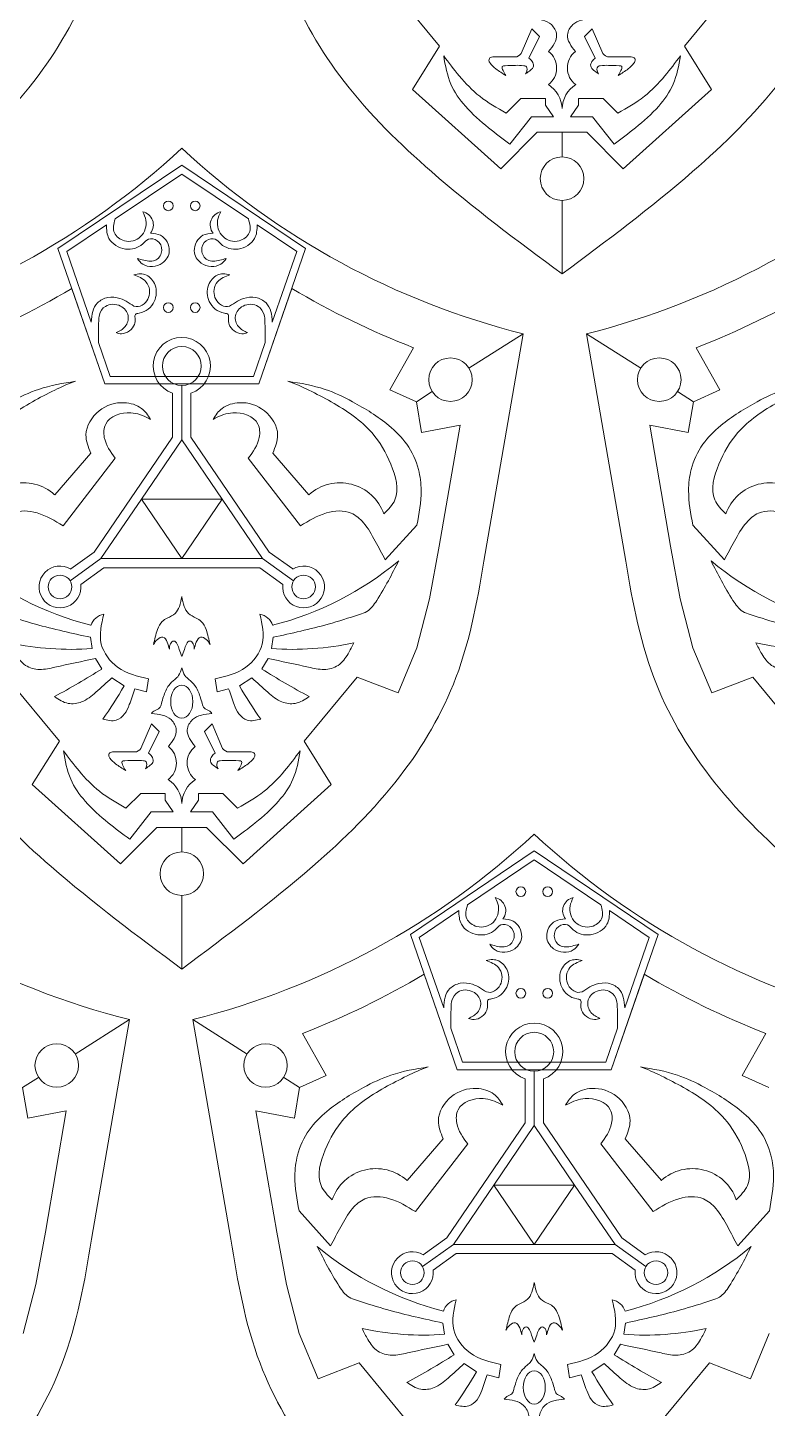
# Model space of a CAD drawing. Header units: inches. Extents: x 0 to 12, y 0 to 12.
# Drawn here: x 4.274 to 6.076, y 5.866 to 9.231 of the extents above; entities that cross this region are included whole.
import ezdxf

# ---------------------------------------------------------------- set-up
doc = ezdxf.new("R2010")
doc.units = ezdxf.units.IN
doc.header["$MEASUREMENT"] = 0
doc.layers.get('0').update_dxf_attribs({"color": 5})

msp = doc.modelspace()

# ---------------------------------------------------------------- linework, layer by layer
at = {"lineweight": 0}
for p, q in [((5.1486, 9.3424), (5.2772, 9.1863)), ((5.8737, 9.1863), (6.0023, 9.3424)), ((5.476, 9.1684), (5.5017, 9.2283)), ((5.5017, 9.2283), (5.5204, 9.2097)), ((5.6492, 9.2283), (5.6305, 9.2097)), ((5.6749, 9.1684), (5.6492, 9.2283)), ((5.2772, 9.1863), (5.2112, 9.0807)), ((5.5204, 9.2097), (5.4945, 9.157)), ((5.6305, 9.2097), (5.6564, 9.157)), ((5.9397, 9.0807), (5.8737, 9.1863)), ((5.4066, 9.1598), (5.4605, 9.1598)), ((5.7443, 9.1598), (5.6904, 9.1598)), ((5.2112, 9.0807), (5.4261, 8.8872)), ((5.4395, 9.0227), (5.4754, 9.0586)), ((5.4754, 9.0586), (5.535, 9.0586)), ((5.535, 9.0586), (5.535, 9.0424)), ((5.6755, 9.0586), (5.6159, 9.0586)), ((5.6159, 9.0586), (5.6159, 9.0424)), ((5.7114, 9.0227), (5.6755, 9.0586)), ((5.7248, 8.8872), (5.9397, 9.0807)), ((5.535, 9.0424), (5.5544, 9.0138)), ((5.6159, 9.0424), (5.5965, 9.0138)), ((5.501, 9.0138), (5.4486, 8.947)), ((5.5544, 9.0138), (5.501, 9.0138)), ((5.5965, 9.0138), (5.65, 9.0138)), ((5.65, 9.0138), (5.7023, 8.947)), ((5.4261, 8.8872), (5.515, 8.9761)), ((5.515, 8.9761), (5.5755, 8.9761)), ((5.5755, 8.9761), (5.6359, 8.9761)), ((5.5755, 8.9162), (5.5755, 8.9761)), ((5.6359, 8.9761), (5.7248, 8.8872)), ((4.6492, 8.8964), (4.3475, 8.6927)), ((4.9509, 8.6927), (4.6492, 8.8964)), ((4.487, 8.765), (4.6492, 8.8745)), ((4.6492, 8.8745), (4.8113, 8.765)), ((5.5755, 8.6309), (5.5755, 8.8102)), ((4.3692, 8.6854), (4.4657, 8.7506)), ((4.8326, 8.7506), (4.9292, 8.6854)), ((4.3475, 8.6927), (4.4618, 8.3629)), ((4.4288, 8.5135), (4.3692, 8.6854)), ((4.8365, 8.3629), (4.9509, 8.6927)), ((4.9292, 8.6854), (4.8696, 8.5135)), ((4.4618, 8.3629), (4.3811, 8.5956)), ((4.9172, 8.5956), (4.8365, 8.3629)), ((5.4808, 8.4851), (5.3487, 8.4011)), ((5.7672, 8.4011), (5.6352, 8.4851)), ((4.4747, 8.381), (4.4459, 8.4642)), ((4.8525, 8.4642), (4.8236, 8.381)), ((5.156, 8.3487), (5.2138, 8.4512)), ((5.9022, 8.4512), (5.96, 8.3487)), ((4.6492, 8.381), (4.4747, 8.381)), ((4.8236, 8.381), (4.6492, 8.381)), ((4.6492, 8.3629), (4.4618, 8.3629)), ((4.4618, 8.3629), (4.6492, 8.3629)), ((4.8365, 8.3629), (4.6492, 8.3629)), ((4.6492, 8.3629), (4.8365, 8.3629)), ((4.6492, 8.2267), (4.6492, 8.3593)), ((5.2206, 8.3195), (5.156, 8.3487)), ((5.96, 8.3487), (5.8954, 8.3195)), ((4.6269, 8.3406), (4.6269, 8.2335)), ((4.6715, 8.2335), (4.6715, 8.3406)), ((5.2593, 8.3442), (5.2206, 8.3195)), ((5.2331, 8.2446), (5.2206, 8.3195)), ((5.8954, 8.3195), (5.8567, 8.3442)), ((5.8954, 8.3195), (5.8829, 8.2446)), ((5.327, 8.2625), (5.2331, 8.2446)), ((5.276, 7.9674), (5.327, 8.2625)), ((5.8829, 8.2446), (5.789, 8.2625)), ((5.789, 8.2625), (5.84, 7.9674)), ((4.6269, 8.2335), (4.4361, 7.953)), ((4.6492, 8.2267), (4.5507, 8.0819)), ((4.7476, 8.0819), (4.6492, 8.2267)), ((4.8623, 7.953), (4.6715, 8.2335)), ((4.3395, 8.0929), (4.4275, 8.1945)), ((4.4872, 8.182), (4.3598, 8.0171)), ((4.8111, 8.182), (4.9385, 8.0171)), ((4.9589, 8.0929), (4.8709, 8.1945)), ((4.5507, 8.0819), (4.4523, 7.9372)), ((4.6492, 7.9372), (4.5507, 8.0819)), ((4.5507, 8.0819), (4.7476, 8.0819)), ((4.7476, 8.0819), (4.6492, 7.9372)), ((4.8461, 7.9372), (4.7476, 8.0819)), ((5.145, 7.934), (5.2219, 8.019)), ((5.9709, 7.934), (5.8941, 8.019)), ((4.4361, 7.953), (4.3789, 7.912)), ((4.9195, 7.912), (4.8623, 7.953)), ((5.2527, 7.8391), (5.276, 7.9674)), ((5.84, 7.9674), (5.8633, 7.8391)), ((4.4523, 7.9372), (4.377, 7.8832)), ((4.4031, 7.8745), (4.4594, 7.9149)), ((4.4523, 7.9372), (4.6492, 7.9372)), ((4.4594, 7.9149), (4.6492, 7.9149)), ((4.6492, 7.9372), (4.8461, 7.9372)), ((4.6492, 7.9149), (4.8389, 7.9149)), ((4.8389, 7.9149), (4.8952, 7.8745)), ((4.8461, 7.9372), (4.9213, 7.8832)), ((5.2215, 7.7201), (5.2527, 7.8391)), ((5.8633, 7.8391), (5.8945, 7.7201)), ((4.4308, 7.7182), (4.4267, 7.7456)), ((4.8675, 7.7182), (4.8716, 7.7456)), ((5.1759, 7.6098), (5.2215, 7.7201)), ((5.8945, 7.7201), (5.9401, 7.6098)), ((4.4543, 7.6683), (4.4391, 7.6938)), ((4.8441, 7.6683), (4.8592, 7.6938)), ((4.2223, 7.6487), (4.3509, 7.4926)), ((4.5087, 7.6269), (4.4787, 7.6467)), ((4.568, 7.6443), (4.5631, 7.6123)), ((4.7304, 7.6443), (4.7353, 7.6123)), ((4.7897, 7.6269), (4.8197, 7.6467)), ((4.9474, 7.4926), (5.076, 7.6487)), ((5.076, 7.6487), (5.1759, 7.6098)), ((5.9401, 7.6098), (6.04, 7.6487)), ((6.04, 7.6487), (6.1686, 7.4926)), ((4.5631, 7.6123), (4.535, 7.6197)), ((4.7353, 7.6123), (4.7633, 7.6197)), ((4.5497, 7.4747), (4.5754, 7.5346)), ((4.5941, 7.516), (4.5682, 7.4633)), ((4.5754, 7.5346), (4.5941, 7.516)), ((4.7229, 7.5346), (4.7043, 7.516)), ((4.7043, 7.516), (4.7302, 7.4633)), ((4.7486, 7.4747), (4.7229, 7.5346)), ((4.3509, 7.4926), (4.2849, 7.387)), ((5.0134, 7.387), (4.9474, 7.4926)), ((4.4803, 7.4661), (4.5342, 7.4661)), ((4.818, 7.4661), (4.7642, 7.4661)), ((4.2849, 7.387), (4.4998, 7.1935)), ((4.7985, 7.1935), (5.0134, 7.387)), ((4.5132, 7.329), (4.5491, 7.3649)), ((4.5491, 7.3649), (4.6087, 7.3649)), ((4.6087, 7.3649), (4.6087, 7.3487)), ((4.6087, 7.3487), (4.6281, 7.3201)), ((4.6896, 7.3487), (4.6702, 7.3201)), ((4.7492, 7.3649), (4.6896, 7.3649)), ((4.6896, 7.3649), (4.6896, 7.3487)), ((4.7851, 7.329), (4.7492, 7.3649)), ((4.5747, 7.3201), (4.5223, 7.2533)), ((4.6281, 7.3201), (4.5747, 7.3201)), ((4.6702, 7.3201), (4.7237, 7.3201)), ((4.7237, 7.3201), (4.776, 7.2533)), ((4.4998, 7.1935), (4.5887, 7.2824)), ((4.5887, 7.2824), (4.6492, 7.2824)), ((4.6492, 7.2824), (4.7096, 7.2824)), ((4.6492, 7.2225), (4.6492, 7.2824)), ((4.7096, 7.2824), (4.7985, 7.1935)), ((5.5077, 7.2253), (5.206, 7.0215)), ((5.3455, 7.0939), (5.5077, 7.2034)), ((5.8094, 7.0215), (5.5077, 7.2253)), ((5.5077, 7.2034), (5.6698, 7.0939)), ((4.6492, 6.9372), (4.6492, 7.1165)), ((5.2277, 7.0143), (5.3243, 7.0795)), ((5.6911, 7.0795), (5.7877, 7.0143)), ((5.206, 7.0215), (5.3203, 6.6918)), ((5.2873, 6.8424), (5.2277, 7.0143)), ((5.6951, 6.6918), (5.8094, 7.0215)), ((5.7877, 7.0143), (5.7281, 6.8424)), ((5.3203, 6.6918), (5.2396, 6.9245)), ((5.7757, 6.9245), (5.6951, 6.6918)), ((4.5217, 6.814), (4.3896, 6.73)), ((4.8081, 6.73), (4.6761, 6.814)), ((4.943, 6.7801), (5.0009, 6.6776)), ((5.3332, 6.7099), (5.3044, 6.7931)), ((5.711, 6.7931), (5.6822, 6.7099)), ((6.0145, 6.6776), (6.0723, 6.7801)), ((5.5077, 6.7099), (5.3332, 6.7099)), ((5.6822, 6.7099), (5.5077, 6.7099)), ((4.3002, 6.6731), (4.2615, 6.6484)), ((4.9363, 6.6484), (4.8976, 6.6731)), ((5.0009, 6.6776), (4.9363, 6.6484)), ((5.5077, 6.6918), (5.3203, 6.6918)), ((5.3203, 6.6918), (5.5077, 6.6918)), ((5.4854, 6.6695), (5.4854, 6.5624)), ((5.6951, 6.6918), (5.5077, 6.6918)), ((5.5077, 6.6918), (5.6951, 6.6918)), ((5.5077, 6.5556), (5.5077, 6.6881)), ((5.53, 6.5624), (5.53, 6.6695)), ((6.0791, 6.6484), (6.0145, 6.6776)), ((4.274, 6.5735), (4.2615, 6.6484)), ((4.9363, 6.6484), (4.9238, 6.5735)), ((4.3678, 6.5914), (4.274, 6.5735)), ((4.3168, 6.2963), (4.3678, 6.5914)), ((4.9238, 6.5735), (4.8299, 6.5914)), ((4.8299, 6.5914), (4.8809, 6.2963)), ((5.4854, 6.5624), (5.2946, 6.2819)), ((5.7208, 6.2819), (5.53, 6.5624)), ((5.5077, 6.5556), (5.4092, 6.4108)), ((5.6061, 6.4108), (5.5077, 6.5556)), ((5.198, 6.4218), (5.286, 6.5234)), ((5.3458, 6.5109), (5.2183, 6.346)), ((5.6696, 6.5109), (5.7971, 6.346)), ((5.8174, 6.4218), (5.7294, 6.5234)), ((5.4092, 6.4108), (5.3108, 6.2661)), ((5.5077, 6.2661), (5.4092, 6.4108)), ((5.4092, 6.4108), (5.6061, 6.4108)), ((5.6061, 6.4108), (5.5077, 6.2661)), ((5.7046, 6.2661), (5.6061, 6.4108)), ((5.0118, 6.2628), (4.9349, 6.3479)), ((6.0036, 6.2628), (6.0805, 6.3479)), ((4.2935, 6.168), (4.3168, 6.2963)), ((4.8809, 6.2963), (4.9042, 6.168)), ((5.3108, 6.2661), (5.2356, 6.2121)), ((5.2946, 6.2819), (5.2374, 6.2409)), ((5.3108, 6.2661), (5.5077, 6.2661)), ((5.5077, 6.2661), (5.7046, 6.2661)), ((5.7046, 6.2661), (5.7798, 6.2121)), ((5.778, 6.2409), (5.7208, 6.2819)), ((5.2616, 6.2034), (5.3179, 6.2438)), ((5.3179, 6.2438), (5.5077, 6.2438)), ((5.5077, 6.2438), (5.6974, 6.2438)), ((5.6974, 6.2438), (5.7537, 6.2034)), ((4.2624, 6.049), (4.2935, 6.168)), ((4.9042, 6.168), (4.9353, 6.049)), ((5.2893, 6.047), (5.2852, 6.0745)), ((5.726, 6.047), (5.7302, 6.0745)), ((4.9353, 6.049), (4.981, 5.9386)), ((6.0344, 5.9386), (6.08, 6.049)), ((5.3128, 5.9972), (5.2976, 6.0227)), ((5.7026, 5.9972), (5.7177, 6.0227)), ((4.981, 5.9386), (5.0809, 5.9776)), ((5.0809, 5.9776), (5.2094, 5.8215)), ((5.3672, 5.9558), (5.3372, 5.9756)), ((5.4265, 5.9732), (5.4216, 5.9412)), ((5.5889, 5.9732), (5.5938, 5.9412)), ((5.6482, 5.9558), (5.6782, 5.9756)), ((5.8059, 5.8215), (5.9345, 5.9776)), ((5.9345, 5.9776), (6.0344, 5.9386)), ((5.4216, 5.9412), (5.3935, 5.9486)), ((5.5938, 5.9412), (5.6218, 5.9486))]:
    msp.add_line(p, q, dxfattribs=at)
at = {"color": 250, "lineweight": 0}
for p, q in [((5.3883, 7.95), (5.4808, 8.4851)), ((5.6352, 8.4851), (5.7277, 7.95)), ((4.4292, 6.2789), (4.5217, 6.814)), ((4.6761, 6.814), (4.7686, 6.2789))]:
    msp.add_line(p, q, dxfattribs=at)
at = {"lineweight": 0}
for centre, radius in [((5.5755, 8.8632), 0.053), ((4.6166, 8.7969), 0.0118), ((4.6818, 8.7969), 0.0118), ((4.6166, 8.5491), 0.0118), ((4.6818, 8.5491), 0.0118), ((5.3036, 8.3733), 0.053), ((5.8124, 8.3733), 0.053), ((4.6492, 7.1695), 0.053), ((5.4751, 7.1258), 0.0118), ((5.5403, 7.1258), 0.0118), ((5.4751, 6.878), 0.0118), ((5.5403, 6.878), 0.0118), ((4.3445, 6.7022), 0.053), ((4.8532, 6.7022), 0.053)]:
    msp.add_circle(centre, radius, dxfattribs=at)
for centre, radius, start, end in [((5.4601, 9.1787), 0.0189, 271.0459, 327.1361), ((5.5118, 9.1329), 0.0506, 306.8379, 52.1804), ((5.6391, 9.1329), 0.0506, 127.8196, 233.1621), ((5.6908, 9.1787), 0.0189, 212.8639, 268.9541), ((5.5031, 9.0314), 0.0724, 1.9204, 57.3192), ((5.6479, 9.0314), 0.0724, 122.6808, 178.0796), ((4.5473, 8.7504), 0.0326, 322.4729, 78.1054), ((4.7511, 8.7504), 0.0326, 101.8946, 217.5271), ((3.3531, 10.3305), 2.0166, 291.266, 300.649), ((5.9452, 10.3305), 2.0166, 239.351, 248.734), ((5.1708, 10.3305), 2.0166, 291.266, 300.649), ((4.6492, 8.4066), 0.0697, 90, 251.3478), ((4.6492, 8.4066), 0.0474, 0, 180), ((4.6492, 8.4066), 0.0697, 288.6522, 90), ((4.6492, 8.4066), 0.0474, 180, 0), ((4.2637, 8.0087), 0.1132, 48.0042, 160.7442), ((5.0346, 8.0087), 0.1132, 19.2558, 131.9958), ((6.0814, 8.0087), 0.1132, 48.0042, 160.7442), ((4.6211, 8.5308), 0.7804, 230.1334, 255.6659), ((4.3525, 7.8683), 0.051, 58.8504, 7.0054), ((4.6773, 8.5308), 0.7804, 284.3341, 309.8666), ((4.9459, 7.8683), 0.051, 172.9946, 121.1496), ((6.4387, 8.5308), 0.7804, 230.1334, 255.6659), ((4.3525, 7.8683), 0.0288, 0, 180), ((4.9459, 7.8683), 0.0288, 0, 180), ((4.3525, 7.8683), 0.0288, 180, 0), ((4.9459, 7.8683), 0.0288, 180, 0), ((4.4673, 7.7612), 0.0417, 101.4674, 161.1937), ((4.8311, 7.7612), 0.0417, 18.8063, 78.5326), ((4.3788, 8.4276), 0.7114, 257.9267, 274.1924), ((4.9195, 8.4276), 0.7114, 265.8076, 282.0733), ((6.1965, 8.4276), 0.7114, 257.9267, 274.1924), ((3.4316, 9.2891), 1.9165, 298.2597, 302.2494), ((5.8667, 9.2891), 1.9165, 237.7506, 241.7403), ((3.6563, 8.1169), 0.9831, 324.5017, 330.1066), ((5.642, 8.1169), 0.9831, 209.8934, 215.4983), ((4.5338, 7.485), 0.0189, 271.0459, 327.1361), ((4.5855, 7.4392), 0.0506, 306.8379, 52.1804), ((4.7128, 7.4392), 0.0506, 127.8196, 233.1621), ((4.7645, 7.485), 0.0189, 212.8639, 268.9541), ((4.5768, 7.3377), 0.0724, 1.9204, 57.3192), ((4.7216, 7.3377), 0.0724, 122.6808, 178.0796), ((5.4058, 7.0793), 0.0326, 322.4729, 78.1054), ((5.6096, 7.0793), 0.0326, 101.8946, 217.5271), ((4.2116, 8.6593), 2.0166, 291.266, 300.649), ((6.8037, 8.6593), 2.0166, 239.351, 248.734), ((5.5077, 6.7355), 0.0697, 90, 251.3478), ((5.5077, 6.7355), 0.0697, 288.6522, 90), ((5.5077, 6.7355), 0.0474, 0, 180), ((5.5077, 6.7355), 0.0474, 180, 0), ((5.1222, 6.3376), 0.1132, 48.0042, 160.7442), ((5.8931, 6.3376), 0.1132, 19.2558, 131.9958), ((5.4796, 6.8597), 0.7804, 230.1334, 255.6659), ((5.5358, 6.8597), 0.7804, 284.3341, 309.8666), ((5.211, 6.1972), 0.051, 58.8504, 7.0054), ((5.211, 6.1972), 0.0288, 0, 180), ((5.8044, 6.1972), 0.051, 172.9946, 121.1496), ((5.8044, 6.1972), 0.0288, 0, 180), ((5.211, 6.1972), 0.0288, 180, 0), ((5.8044, 6.1972), 0.0288, 180, 0), ((5.3258, 6.0901), 0.0417, 101.4674, 161.1937), ((5.6896, 6.0901), 0.0417, 18.8063, 78.5326), ((5.2373, 6.7565), 0.7114, 257.9267, 274.1924), ((5.778, 6.7565), 0.7114, 265.8076, 282.0733), ((4.2902, 7.618), 1.9165, 298.2597, 302.2494), ((6.7252, 7.618), 1.9165, 237.7506, 241.7403), ((4.5149, 6.4458), 0.9831, 324.5017, 330.1066), ((6.5005, 6.4458), 0.9831, 209.8934, 215.4983)]:
    msp.add_arc(centre, radius, start, end, dxfattribs=at)
at = {"color": 250, "lineweight": 0}
for centre, start, end in [((3.3531, 10.3305), 284.1261, 312.9293), ((5.9452, 10.3305), 227.0707, 255.8739), ((5.1708, 10.3305), 284.1261, 312.9293), ((4.9861, 8.6593), 227.0707, 255.8739), ((4.2116, 8.6593), 284.1261, 312.9293), ((6.8037, 8.6593), 227.0707, 255.8739)]:
    msp.add_arc(centre, 1.9029, start, end, dxfattribs=at)
at = {"lineweight": 0}
for centre in [(4.6492, 7.5887), (5.5077, 5.9176)]:
    msp.add_ellipse(centre, major_axis=(0, 0.0405), ratio=0.665933, dxfattribs=at)
at = {"color": 250, "lineweight": 0}
for points in [[(3.7578, 8.6309), (3.866, 8.7113), (4.0558, 8.8526), (4.2928, 9.0836), (4.4464, 9.3461), (4.4803, 9.5407), (4.497, 9.6437)], [(5.5755, 8.6309), (5.4673, 8.7113), (5.2775, 8.8526), (5.0405, 9.0836), (4.8869, 9.3461), (4.853, 9.5407), (4.8363, 9.6437)], [(5.5755, 8.6309), (5.6836, 8.7113), (5.8734, 8.8526), (6.1105, 9.0836), (6.264, 9.3461), (6.2979, 9.5407), (6.3146, 9.6437)], [(4.6492, 6.9372), (4.541, 7.0177), (4.3512, 7.1589), (4.1142, 7.3899), (3.9606, 7.6524), (3.9267, 7.847), (3.91, 7.95)], [(4.6492, 6.9372), (4.7573, 7.0177), (4.9472, 7.1589), (5.1842, 7.3899), (5.3377, 7.6524), (5.3716, 7.847), (5.3883, 7.95)], [(6.4668, 6.9372), (6.3587, 7.0177), (6.1688, 7.1589), (5.9318, 7.3899), (5.7783, 7.6524), (5.7444, 7.847), (5.7277, 7.95)], [(3.69, 5.2661), (3.7982, 5.3465), (3.988, 5.4878), (4.225, 5.7188), (4.3786, 5.9813), (4.4125, 6.1759), (4.4292, 6.2789)], [(5.5077, 5.2661), (5.3995, 5.3465), (5.2097, 5.4878), (4.9727, 5.7188), (4.8191, 5.9813), (4.7853, 6.1759), (4.7686, 6.2789)], [(5.5077, 5.2661), (5.6158, 5.3465), (5.8057, 5.4878), (6.0427, 5.7188), (6.1962, 5.9813), (6.2301, 6.1759), (6.2468, 6.2789)]]:
    msp.add_open_spline(points, degree=3, knots=[0, 0, 0, 0, 0.0808468, 0.1419248, 0.197496, 0.2597021, 0.2597021, 0.2597021, 0.2597021], dxfattribs=at)
at = {"lineweight": 0}
for points, knots in [([(5.5429, 9.1729), (5.5532, 9.1862), (5.5697, 9.2075), (5.5471, 9.249), (5.5196, 9.2519), (5.502, 9.2538)], [0, 0, 0, 0, 0.00906876, 0.01459213, 0.02458282, 0.02458282, 0.02458282, 0.02458282]), ([(5.6081, 9.1729), (5.5978, 9.1862), (5.5812, 9.2075), (5.6039, 9.249), (5.6313, 9.2519), (5.649, 9.2538)], [0, 0, 0, 0, 0.00906876, 0.01459213, 0.02458282, 0.02458282, 0.02458282, 0.02458282]), ([(5.4486, 8.947), (5.431, 8.9602), (5.3929, 8.9889), (5.3412, 9.0347), (5.2991, 9.0937), (5.2913, 9.1387), (5.2872, 9.1624)], [0, 0, 0, 0, 0.01319771, 0.02863214, 0.04139854, 0.05566643, 0.05566643, 0.05566643, 0.05566643]), ([(5.4395, 9.0227), (5.4172, 9.0354), (5.3744, 9.0597), (5.326, 9.1107), (5.2996, 9.1459), (5.2872, 9.1624)], [0, 0, 0, 0, 0.0153222, 0.02936662, 0.04175131, 0.04175131, 0.04175131, 0.04175131]), ([(5.4388, 9.1143), (5.4303, 9.1196), (5.4164, 9.1284), (5.4026, 9.141), (5.3959, 9.1515), (5.4001, 9.1595), (5.4048, 9.1597), (5.4066, 9.1598)], [0, 0, 0, 0, 0.00596177, 0.00986587, 0.01130521, 0.01296865, 0.01403095, 0.01403095, 0.01403095, 0.01403095]), ([(5.4945, 9.157), (5.4974, 9.1546), (5.5034, 9.1497), (5.5092, 9.1315), (5.4939, 9.1248), (5.4871, 9.1188), (5.4868, 9.1186)], [0, 0, 0, 0, 0.002263082, 0.004672888, 0.009805081, 0.009973743, 0.009973743, 0.009973743, 0.009973743]), ([(5.6564, 9.157), (5.6535, 9.1546), (5.6475, 9.1497), (5.6417, 9.1315), (5.657, 9.1248), (5.6639, 9.1188), (5.6641, 9.1186)], [0, 0, 0, 0, 0.002263082, 0.004672888, 0.009805081, 0.009973743, 0.009973743, 0.009973743, 0.009973743]), ([(5.7023, 8.947), (5.7199, 8.9602), (5.7581, 8.9889), (5.8098, 9.0347), (5.8519, 9.0937), (5.8596, 9.1387), (5.8637, 9.1624)], [0, 0, 0, 0, 0.01319771, 0.02863214, 0.04139854, 0.05566643, 0.05566643, 0.05566643, 0.05566643]), ([(5.7114, 9.0227), (5.7338, 9.0354), (5.7765, 9.0597), (5.8249, 9.1107), (5.8514, 9.1459), (5.8637, 9.1624)], [0, 0, 0, 0, 0.0153222, 0.02936662, 0.04175131, 0.04175131, 0.04175131, 0.04175131]), ([(5.7121, 9.1143), (5.7206, 9.1196), (5.7346, 9.1284), (5.7484, 9.141), (5.755, 9.1515), (5.7509, 9.1595), (5.7461, 9.1597), (5.7443, 9.1598)], [0, 0, 0, 0, 0.00596177, 0.00986587, 0.01130521, 0.01296865, 0.01403095, 0.01403095, 0.01403095, 0.01403095]), ([(5.4388, 9.1143), (5.4364, 9.1184), (5.4331, 9.124), (5.4297, 9.131), (5.4288, 9.1381), (5.4445, 9.1387), (5.4598, 9.1394), (5.4769, 9.1395), (5.4873, 9.1377), (5.492, 9.1302), (5.4894, 9.1231), (5.4868, 9.1186)], [0, 0, 0, 0, 0.00278599, 0.00388366, 0.00486863, 0.00626844, 0.01134116, 0.01538852, 0.01640716, 0.01732059, 0.0203083, 0.0203083, 0.0203083, 0.0203083]), ([(5.7121, 9.1143), (5.7145, 9.1184), (5.7178, 9.124), (5.7212, 9.131), (5.7221, 9.1381), (5.7064, 9.1387), (5.6912, 9.1394), (5.674, 9.1395), (5.6637, 9.1377), (5.6589, 9.1302), (5.6615, 9.1231), (5.6641, 9.1186)], [0, 0, 0, 0, 0.00278599, 0.00388366, 0.00486863, 0.00626844, 0.01134116, 0.01538852, 0.01640716, 0.01732059, 0.0203083, 0.0203083, 0.0203083, 0.0203083]), ([(4.554, 8.7823), (4.5573, 8.7757), (4.5668, 8.7564), (4.5546, 8.7165), (4.5116, 8.7049), (4.4783, 8.7307), (4.4827, 8.7527), (4.487, 8.765)], [0, 0, 0, 0, 0.00433671, 0.01277802, 0.0209013, 0.027078, 0.03417887, 0.03417887, 0.03417887, 0.03417887]), ([(4.7443, 8.7823), (4.7411, 8.7757), (4.7315, 8.7564), (4.7438, 8.7165), (4.7868, 8.7049), (4.8201, 8.7307), (4.8157, 8.7527), (4.8113, 8.765)], [0, 0, 0, 0, 0.00433671, 0.01277802, 0.0209013, 0.027078, 0.03417887, 0.03417887, 0.03417887, 0.03417887]), ([(4.4657, 8.7506), (4.4657, 8.7387), (4.4677, 8.711), (4.5102, 8.6849), (4.5492, 8.6956), (4.5673, 8.7197), (4.5935, 8.7143), (4.6053, 8.6881), (4.5882, 8.6596), (4.5607, 8.6625), (4.5461, 8.6671), (4.5409, 8.6687)], [0.00161532, 0.00161532, 0.00161532, 0.00161532, 0.00843951, 0.01794767, 0.02676165, 0.03034979, 0.03473275, 0.03990875, 0.04526398, 0.05124625, 0.05456569, 0.05456569, 0.05456569, 0.05456569]), ([(4.8326, 8.7506), (4.8326, 8.7387), (4.8307, 8.711), (4.7881, 8.6849), (4.7491, 8.6956), (4.7311, 8.7197), (4.7048, 8.7143), (4.693, 8.6881), (4.7101, 8.6596), (4.7376, 8.6625), (4.7523, 8.6671), (4.7574, 8.6687)], [0.00161532, 0.00161532, 0.00161532, 0.00161532, 0.00843951, 0.01794767, 0.02676165, 0.03034979, 0.03473275, 0.03990875, 0.04526398, 0.05124625, 0.05456569, 0.05456569, 0.05456569, 0.05456569]), ([(4.5409, 8.6687), (4.5448, 8.6634), (4.5588, 8.6454), (4.6025, 8.6492), (4.6265, 8.6892), (4.6052, 8.7277), (4.5817, 8.7298), (4.5731, 8.7306)], [0.00033634, 0.00033634, 0.00033634, 0.00033634, 0.0041984, 0.013742, 0.02052441, 0.02924261, 0.03426993, 0.03426993, 0.03426993, 0.03426993]), ([(4.7574, 8.6687), (4.7535, 8.6634), (4.7395, 8.6454), (4.6958, 8.6492), (4.6718, 8.6892), (4.6932, 8.7277), (4.7166, 8.7298), (4.7252, 8.7306)], [0.00033634, 0.00033634, 0.00033634, 0.00033634, 0.0041984, 0.013742, 0.02052441, 0.02924261, 0.03426993, 0.03426993, 0.03426993, 0.03426993]), ([(4.532, 8.629), (4.5433, 8.6248), (4.5613, 8.6178), (4.575, 8.5879), (4.5649, 8.5586), (4.5366, 8.5475), (4.5187, 8.5628), (4.4968, 8.5731), (4.4692, 8.5766), (4.4339, 8.5584), (4.4293, 8.532), (4.4288, 8.5135)], [0.00030639, 0.00030639, 0.00030639, 0.00030639, 0.00723422, 0.01140536, 0.01883983, 0.0229945, 0.02731397, 0.03175048, 0.03768136, 0.04330908, 0.05350238, 0.05350238, 0.05350238, 0.05350238]), ([(4.489, 8.4879), (4.4935, 8.4864), (4.5104, 8.4817), (4.5354, 8.5004), (4.5355, 8.5205), (4.5345, 8.5342), (4.5601, 8.5362), (4.5864, 8.5592), (4.5899, 8.6026), (4.564, 8.633), (4.5431, 8.6318), (4.532, 8.629)], [0.000453, 0.000453, 0.000453, 0.000453, 0.00323887, 0.01091014, 0.01408877, 0.01589701, 0.01769875, 0.02708716, 0.03507638, 0.0414146, 0.04796878, 0.04796878, 0.04796878, 0.04796878]), ([(4.8093, 8.4879), (4.8049, 8.4864), (4.7879, 8.4817), (4.7629, 8.5004), (4.7629, 8.5205), (4.7638, 8.5342), (4.7383, 8.5362), (4.7119, 8.5592), (4.7085, 8.6026), (4.7343, 8.633), (4.7552, 8.6318), (4.7664, 8.629)], [0.000453, 0.000453, 0.000453, 0.000453, 0.00323887, 0.01091014, 0.01408877, 0.01589701, 0.01769875, 0.02708716, 0.03507638, 0.0414146, 0.04796878, 0.04796878, 0.04796878, 0.04796878]), ([(4.7664, 8.629), (4.755, 8.6248), (4.737, 8.6178), (4.7234, 8.5879), (4.7334, 8.5586), (4.7618, 8.5475), (4.7797, 8.5628), (4.8016, 8.5731), (4.8291, 8.5766), (4.8644, 8.5584), (4.869, 8.532), (4.8696, 8.5135)], [0.00030639, 0.00030639, 0.00030639, 0.00030639, 0.00723422, 0.01140536, 0.01883983, 0.0229945, 0.02731397, 0.03175048, 0.03768136, 0.04330908, 0.05350238, 0.05350238, 0.05350238, 0.05350238]), ([(4.489, 8.4879), (4.4973, 8.4918), (4.5141, 8.4998), (4.5234, 8.5312), (4.5003, 8.5586), (4.4633, 8.5589), (4.4475, 8.5349), (4.4462, 8.504), (4.446, 8.4816), (4.4459, 8.4642)], [0.0000638, 0.0000638, 0.0000638, 0.0000638, 0.00537861, 0.01092551, 0.01688756, 0.02427956, 0.02934575, 0.0323294, 0.04278048, 0.04278048, 0.04278048, 0.04278048]), ([(4.8093, 8.4879), (4.8011, 8.4918), (4.7843, 8.4998), (4.775, 8.5312), (4.7981, 8.5586), (4.835, 8.5589), (4.8508, 8.5349), (4.8521, 8.504), (4.8524, 8.4816), (4.8525, 8.4642)], [0.0000638, 0.0000638, 0.0000638, 0.0000638, 0.00537861, 0.01092551, 0.01688756, 0.02427956, 0.02934575, 0.0323294, 0.04278048, 0.04278048, 0.04278048, 0.04278048]), ([(4.3906, 8.3695), (4.36, 8.3645), (4.3051, 8.3555), (4.2229, 8.3156), (4.1539, 8.273), (4.0966, 8.2171), (4.071, 8.1604), (4.0628, 8.0921), (4.0712, 8.0471), (4.0764, 8.019)], [0, 0, 0, 0, 0.0185093, 0.0331391, 0.054433, 0.0670295, 0.0805547, 0.0908208, 0.1078467, 0.1078467, 0.1078467, 0.1078467]), ([(4.1568, 8.0461), (4.1461, 8.0569), (4.114, 8.0895), (4.1375, 8.1719), (4.1871, 8.2569), (4.2661, 8.3108), (4.3375, 8.3471), (4.373, 8.3639), (4.3906, 8.3695)], [0, 0, 0, 0, 0.00874255, 0.02624393, 0.04399088, 0.06904044, 0.08130712, 0.09240467, 0.09240467, 0.09240467, 0.09240467]), ([(4.9078, 8.3695), (4.9384, 8.3645), (4.9932, 8.3555), (5.0754, 8.3156), (5.1444, 8.273), (5.2017, 8.2171), (5.2273, 8.1604), (5.2355, 8.0921), (5.2272, 8.0471), (5.2219, 8.019)], [0, 0, 0, 0, 0.0185093, 0.0331391, 0.054433, 0.0670295, 0.0805547, 0.0908208, 0.1078467, 0.1078467, 0.1078467, 0.1078467]), ([(5.1415, 8.0461), (5.1522, 8.0569), (5.1843, 8.0895), (5.1608, 8.1719), (5.1113, 8.2569), (5.0322, 8.3108), (4.9608, 8.3471), (4.9253, 8.3639), (4.9078, 8.3695)], [0, 0, 0, 0, 0.00874255, 0.02624393, 0.04399088, 0.06904044, 0.08130712, 0.09240467, 0.09240467, 0.09240467, 0.09240467]), ([(6.2082, 8.3695), (6.1776, 8.3645), (6.1228, 8.3555), (6.0406, 8.3156), (5.9716, 8.273), (5.9143, 8.2171), (5.8887, 8.1604), (5.8805, 8.0921), (5.8888, 8.0471), (5.8941, 8.019)], [0, 0, 0, 0, 0.0185093, 0.0331391, 0.054433, 0.0670295, 0.0805547, 0.0908208, 0.1078467, 0.1078467, 0.1078467, 0.1078467]), ([(5.9745, 8.0461), (5.9638, 8.0569), (5.9317, 8.0895), (5.9552, 8.1719), (6.0047, 8.2569), (6.0838, 8.3108), (6.1552, 8.3471), (6.1907, 8.3639), (6.2082, 8.3695)], [0, 0, 0, 0, 0.00874255, 0.02624393, 0.04399088, 0.06904044, 0.08130712, 0.09240467, 0.09240467, 0.09240467, 0.09240467]), ([(4.4275, 8.1945), (4.4215, 8.2091), (4.4067, 8.2452), (4.4426, 8.3044), (4.5018, 8.3229), (4.5517, 8.3086), (4.5668, 8.287), (4.5726, 8.2765)], [0, 0, 0, 0, 0.0091162, 0.02256182, 0.03539583, 0.04424211, 0.051276, 0.051276, 0.051276, 0.051276]), ([(4.8709, 8.1945), (4.8769, 8.2091), (4.8917, 8.2452), (4.8557, 8.3044), (4.7965, 8.3229), (4.7467, 8.3086), (4.7315, 8.287), (4.7257, 8.2765)], [0, 0, 0, 0, 0.0091162, 0.02256182, 0.03539583, 0.04424211, 0.051276, 0.051276, 0.051276, 0.051276]), ([(4.4872, 8.182), (4.4757, 8.1977), (4.4574, 8.2225), (4.4601, 8.2803), (4.52, 8.3003), (4.5561, 8.2853), (4.571, 8.2774), (4.5726, 8.2765)], [0, 0, 0, 0, 0.01143883, 0.01801906, 0.03139935, 0.04037691, 0.0415103, 0.0415103, 0.0415103, 0.0415103]), ([(4.8111, 8.182), (4.8227, 8.1977), (4.8409, 8.2225), (4.8383, 8.2803), (4.7783, 8.3003), (4.7422, 8.2853), (4.7274, 8.2774), (4.7257, 8.2765)], [0, 0, 0, 0, 0.01143883, 0.01801906, 0.03139935, 0.04037691, 0.0415103, 0.0415103, 0.0415103, 0.0415103]), ([(4.1533, 7.934), (4.1614, 7.9492), (4.178, 7.9803), (4.2011, 8.0221), (4.2409, 8.0569), (4.3028, 8.0525), (4.3398, 8.0295), (4.3598, 8.0171)], [0, 0, 0, 0, 0.01038254, 0.02111262, 0.02864786, 0.04065201, 0.05478983, 0.05478983, 0.05478983, 0.05478983]), ([(5.145, 7.934), (5.1369, 7.9492), (5.1204, 7.9803), (5.0973, 8.0221), (5.0574, 8.0569), (4.9955, 8.0525), (4.9585, 8.0295), (4.9385, 8.0171)], [0, 0, 0, 0, 0.01038254, 0.02111262, 0.02864786, 0.04065201, 0.05478983, 0.05478983, 0.05478983, 0.05478983]), ([(5.9709, 7.934), (5.9791, 7.9492), (5.9956, 7.9803), (6.0187, 8.0221), (6.0586, 8.0569), (6.1205, 8.0525), (6.1575, 8.0295), (6.1775, 8.0171)], [0, 0, 0, 0, 0.01038254, 0.02111262, 0.02864786, 0.04065201, 0.05478983, 0.05478983, 0.05478983, 0.05478983]), ([(4.4267, 7.7456), (4.3817, 7.7554), (4.3106, 7.7708), (4.2359, 7.7948), (4.192, 7.809), (4.159, 7.8567), (4.1372, 7.8995), (4.1208, 7.9318)], [0, 0, 0, 0, 0.02753964, 0.04351363, 0.0474821, 0.05463243, 0.07669562, 0.07669562, 0.07669562, 0.07669562]), ([(4.8716, 7.7456), (4.9166, 7.7554), (4.9878, 7.7708), (5.0624, 7.7948), (5.1063, 7.809), (5.1394, 7.8567), (5.1611, 7.8995), (5.1775, 7.9318)], [0, 0, 0, 0, 0.02753964, 0.04351363, 0.0474821, 0.05463243, 0.07669562, 0.07669562, 0.07669562, 0.07669562]), ([(6.2443, 7.7456), (6.1993, 7.7554), (6.1282, 7.7708), (6.0536, 7.7948), (6.0097, 7.809), (5.9766, 7.8567), (5.9549, 7.8995), (5.9384, 7.9318)], [0, 0, 0, 0, 0.02753964, 0.04351363, 0.0474821, 0.05463243, 0.07669562, 0.07669562, 0.07669562, 0.07669562]), ([(4.6492, 7.8446), (4.6476, 7.8366), (4.6449, 7.8221), (4.6341, 7.8012), (4.6159, 7.794), (4.5984, 7.7836), (4.5873, 7.7598), (4.583, 7.7401), (4.5804, 7.7279)], [0, 0, 0, 0, 0.00496667, 0.00889983, 0.01334248, 0.01630321, 0.02086423, 0.02843291, 0.02843291, 0.02843291, 0.02843291]), ([(4.6492, 7.8446), (4.6507, 7.8366), (4.6535, 7.8221), (4.6642, 7.8012), (4.6825, 7.794), (4.6999, 7.7836), (4.7111, 7.7598), (4.7153, 7.7401), (4.718, 7.7279)], [0, 0, 0, 0, 0.00496667, 0.00889983, 0.01334248, 0.01630321, 0.02086423, 0.02843291, 0.02843291, 0.02843291, 0.02843291]), ([(4.568, 7.6443), (4.5414, 7.6506), (4.4921, 7.6624), (4.4419, 7.7291), (4.4532, 7.7773), (4.459, 7.802)], [0, 0, 0, 0, 0.01607831, 0.02987121, 0.04449574, 0.04449574, 0.04449574, 0.04449574]), ([(4.7304, 7.6443), (4.7569, 7.6506), (4.8063, 7.6624), (4.8565, 7.7291), (4.8452, 7.7773), (4.8394, 7.802)], [0, 0, 0, 0, 0.01607831, 0.02987121, 0.04449574, 0.04449574, 0.04449574, 0.04449574]), ([(4.619, 7.7168), (4.6176, 7.7222), (4.6151, 7.7327), (4.605, 7.7507), (4.588, 7.7407), (4.5829, 7.7322), (4.5804, 7.7279)], [0, 0, 0, 0, 0.00351206, 0.00679766, 0.00978558, 0.01288207, 0.01288207, 0.01288207, 0.01288207]), ([(4.6794, 7.7168), (4.6807, 7.7222), (4.6833, 7.7327), (4.6934, 7.7507), (4.7104, 7.7407), (4.7154, 7.7322), (4.718, 7.7279)], [0, 0, 0, 0, 0.00351206, 0.00679766, 0.00978558, 0.01288207, 0.01288207, 0.01288207, 0.01288207]), ([(4.4391, 7.6938), (4.4062, 7.687), (4.3609, 7.6775), (4.3038, 7.6642), (4.2653, 7.6738), (4.2445, 7.7032), (4.2345, 7.7231), (4.23, 7.732)], [0, 0, 0, 0, 0.02023305, 0.02779216, 0.03497388, 0.04239776, 0.04841567, 0.04841567, 0.04841567, 0.04841567]), ([(4.6492, 7.6986), (4.6469, 7.7044), (4.643, 7.7147), (4.6396, 7.7278), (4.6298, 7.7402), (4.6193, 7.7287), (4.6191, 7.7209), (4.619, 7.7168)], [0, 0, 0, 0, 0.00367448, 0.00651244, 0.00872326, 0.0109429, 0.0134626, 0.0134626, 0.0134626, 0.0134626]), ([(4.6492, 7.6986), (4.6514, 7.7044), (4.6554, 7.7147), (4.6587, 7.7278), (4.6686, 7.7402), (4.6791, 7.7287), (4.6793, 7.7209), (4.6794, 7.7168)], [0, 0, 0, 0, 0.00367448, 0.00651244, 0.00872326, 0.0109429, 0.0134626, 0.0134626, 0.0134626, 0.0134626]), ([(4.8592, 7.6938), (4.8922, 7.687), (4.9375, 7.6775), (4.9945, 7.6642), (5.0331, 7.6738), (5.0538, 7.7032), (5.0638, 7.7231), (5.0683, 7.732)], [0, 0, 0, 0, 0.02023305, 0.02779216, 0.03497388, 0.04239776, 0.04841567, 0.04841567, 0.04841567, 0.04841567]), ([(6.2568, 7.6938), (6.2238, 7.687), (6.1785, 7.6775), (6.1215, 7.6642), (6.0829, 7.6738), (6.0622, 7.7032), (6.0522, 7.7231), (6.0477, 7.732)], [0, 0, 0, 0, 0.02023305, 0.02779216, 0.03497388, 0.04239776, 0.04841567, 0.04841567, 0.04841567, 0.04841567]), ([(4.4787, 7.6467), (4.4658, 7.6349), (4.4428, 7.6137), (4.4097, 7.5863), (4.3699, 7.5805), (4.3498, 7.5939), (4.339, 7.6011)], [0, 0, 0, 0, 0.01052872, 0.01884852, 0.02537562, 0.03288337, 0.03288337, 0.03288337, 0.03288337]), ([(4.6492, 7.6712), (4.6473, 7.6643), (4.6441, 7.6532), (4.6301, 7.6412), (4.6141, 7.627), (4.6056, 7.6048), (4.6, 7.5864), (4.5962, 7.571), (4.5831, 7.5683), (4.5778, 7.5625), (4.5757, 7.5601)], [0, 0, 0, 0, 0.00412311, 0.00675957, 0.01082209, 0.01687384, 0.02044886, 0.02277519, 0.025562, 0.02745838, 0.02745838, 0.02745838, 0.02745838]), ([(4.6492, 7.6712), (4.6511, 7.6643), (4.6542, 7.6532), (4.6682, 7.6412), (4.6842, 7.627), (4.6927, 7.6048), (4.6984, 7.5864), (4.7022, 7.571), (4.7153, 7.5683), (4.7205, 7.5625), (4.7227, 7.5601)], [0, 0, 0, 0, 0.00412311, 0.00675957, 0.01082209, 0.01687384, 0.02044886, 0.02277519, 0.025562, 0.02745838, 0.02745838, 0.02745838, 0.02745838]), ([(4.8197, 7.6467), (4.8325, 7.6349), (4.8555, 7.6137), (4.8887, 7.5863), (4.9284, 7.5805), (4.9486, 7.5939), (4.9593, 7.6011)], [0, 0, 0, 0, 0.01052872, 0.01884852, 0.02537562, 0.03288337, 0.03288337, 0.03288337, 0.03288337]), ([(4.535, 7.6197), (4.5305, 7.6069), (4.5233, 7.5861), (4.512, 7.5577), (4.488, 7.5384), (4.468, 7.5433), (4.4567, 7.546)], [0, 0, 0, 0, 0.00813648, 0.01321573, 0.01827977, 0.02485473, 0.02485473, 0.02485473, 0.02485473]), ([(4.7633, 7.6197), (4.7678, 7.6069), (4.7751, 7.5861), (4.7864, 7.5577), (4.8104, 7.5384), (4.8303, 7.5433), (4.8416, 7.546)], [0, 0, 0, 0, 0.00813648, 0.01321573, 0.01827977, 0.02485473, 0.02485473, 0.02485473, 0.02485473]), ([(4.6166, 7.4792), (4.6269, 7.4925), (4.6434, 7.5138), (4.6208, 7.5553), (4.5933, 7.5583), (4.5757, 7.5601)], [0, 0, 0, 0, 0.00906876, 0.01459213, 0.02458282, 0.02458282, 0.02458282, 0.02458282]), ([(4.6818, 7.4792), (4.6715, 7.4925), (4.6549, 7.5138), (4.6776, 7.5553), (4.705, 7.5583), (4.7227, 7.5601)], [0, 0, 0, 0, 0.00906876, 0.01459213, 0.02458282, 0.02458282, 0.02458282, 0.02458282]), ([(4.5223, 7.2533), (4.5047, 7.2665), (4.4666, 7.2952), (4.4149, 7.341), (4.3728, 7.4), (4.365, 7.445), (4.3609, 7.4687)], [0, 0, 0, 0, 0.01319771, 0.02863214, 0.04139854, 0.05566643, 0.05566643, 0.05566643, 0.05566643]), ([(4.5132, 7.329), (4.4909, 7.3417), (4.4481, 7.366), (4.3997, 7.417), (4.3733, 7.4522), (4.3609, 7.4687)], [0, 0, 0, 0, 0.0153222, 0.02936662, 0.04175131, 0.04175131, 0.04175131, 0.04175131]), ([(4.5125, 7.4206), (4.504, 7.4259), (4.4901, 7.4347), (4.4763, 7.4474), (4.4697, 7.4578), (4.4738, 7.4658), (4.4785, 7.466), (4.4803, 7.4661)], [0, 0, 0, 0, 0.00596177, 0.00986587, 0.01130521, 0.01296865, 0.01403095, 0.01403095, 0.01403095, 0.01403095]), ([(4.5125, 7.4206), (4.5101, 7.4247), (4.5068, 7.4303), (4.5034, 7.4373), (4.5025, 7.4444), (4.5183, 7.445), (4.5335, 7.4457), (4.5506, 7.4458), (4.561, 7.4441), (4.5657, 7.4365), (4.5631, 7.4294), (4.5605, 7.4249)], [0, 0, 0, 0, 0.00278599, 0.00388366, 0.00486863, 0.00626844, 0.01134116, 0.01538852, 0.01640716, 0.01732059, 0.0203083, 0.0203083, 0.0203083, 0.0203083]), ([(4.5682, 7.4633), (4.5711, 7.4609), (4.5772, 7.456), (4.5829, 7.4378), (4.5676, 7.4311), (4.5608, 7.4251), (4.5605, 7.4249)], [0, 0, 0, 0, 0.002263082, 0.004672888, 0.009805081, 0.009973743, 0.009973743, 0.009973743, 0.009973743]), ([(4.7302, 7.4633), (4.7272, 7.4609), (4.7212, 7.456), (4.7154, 7.4378), (4.7307, 7.4311), (4.7376, 7.4251), (4.7378, 7.4249)], [0, 0, 0, 0, 0.002263082, 0.004672888, 0.009805081, 0.009973743, 0.009973743, 0.009973743, 0.009973743]), ([(4.7858, 7.4206), (4.7882, 7.4247), (4.7916, 7.4303), (4.795, 7.4373), (4.7958, 7.4444), (4.7801, 7.445), (4.7649, 7.4457), (4.7477, 7.4458), (4.7374, 7.4441), (4.7327, 7.4365), (4.7352, 7.4294), (4.7378, 7.4249)], [0, 0, 0, 0, 0.00278599, 0.00388366, 0.00486863, 0.00626844, 0.01134116, 0.01538852, 0.01640716, 0.01732059, 0.0203083, 0.0203083, 0.0203083, 0.0203083]), ([(4.776, 7.2533), (4.7936, 7.2665), (4.8318, 7.2952), (4.8835, 7.341), (4.9256, 7.4), (4.9334, 7.445), (4.9375, 7.4687)], [0, 0, 0, 0, 0.01319771, 0.02863214, 0.04139854, 0.05566643, 0.05566643, 0.05566643, 0.05566643]), ([(4.7851, 7.329), (4.8075, 7.3417), (4.8502, 7.366), (4.8986, 7.417), (4.9251, 7.4522), (4.9375, 7.4687)], [0, 0, 0, 0, 0.0153222, 0.02936662, 0.04175131, 0.04175131, 0.04175131, 0.04175131]), ([(4.7858, 7.4206), (4.7943, 7.4259), (4.8083, 7.4347), (4.8221, 7.4474), (4.8287, 7.4578), (4.8246, 7.4658), (4.8199, 7.466), (4.818, 7.4661)], [0, 0, 0, 0, 0.00596177, 0.00986587, 0.01130521, 0.01296865, 0.01403095, 0.01403095, 0.01403095, 0.01403095]), ([(5.4125, 7.1112), (5.4158, 7.1046), (5.4254, 7.0853), (5.4131, 7.0454), (5.3701, 7.0338), (5.3368, 7.0595), (5.3412, 7.0816), (5.3455, 7.0939)], [0, 0, 0, 0, 0.00433671, 0.01277802, 0.0209013, 0.027078, 0.03417887, 0.03417887, 0.03417887, 0.03417887]), ([(5.6029, 7.1112), (5.5996, 7.1046), (5.59, 7.0853), (5.6023, 7.0454), (5.6453, 7.0338), (5.6786, 7.0595), (5.6742, 7.0816), (5.6698, 7.0939)], [0, 0, 0, 0, 0.00433671, 0.01277802, 0.0209013, 0.027078, 0.03417887, 0.03417887, 0.03417887, 0.03417887]), ([(5.3243, 7.0795), (5.3242, 7.0676), (5.3262, 7.0398), (5.3687, 7.0138), (5.4078, 7.0245), (5.4258, 7.0486), (5.452, 7.0432), (5.4639, 7.017), (5.4468, 6.9885), (5.4192, 6.9914), (5.4046, 6.996), (5.3994, 6.9976)], [0.00161532, 0.00161532, 0.00161532, 0.00161532, 0.00843951, 0.01794767, 0.02676165, 0.03034979, 0.03473275, 0.03990875, 0.04526398, 0.05124625, 0.05456569, 0.05456569, 0.05456569, 0.05456569]), ([(5.6911, 7.0795), (5.6911, 7.0676), (5.6892, 7.0398), (5.6466, 7.0138), (5.6076, 7.0245), (5.5896, 7.0486), (5.5633, 7.0432), (5.5515, 7.017), (5.5686, 6.9885), (5.5962, 6.9914), (5.6108, 6.996), (5.616, 6.9976)], [0.00161532, 0.00161532, 0.00161532, 0.00161532, 0.00843951, 0.01794767, 0.02676165, 0.03034979, 0.03473275, 0.03990875, 0.04526398, 0.05124625, 0.05456569, 0.05456569, 0.05456569, 0.05456569]), ([(5.3994, 6.9976), (5.4033, 6.9923), (5.4173, 6.9743), (5.461, 6.9781), (5.485, 7.0181), (5.4637, 7.0566), (5.4402, 7.0587), (5.4316, 7.0595)], [0.00033634, 0.00033634, 0.00033634, 0.00033634, 0.0041984, 0.013742, 0.02052441, 0.02924261, 0.03426993, 0.03426993, 0.03426993, 0.03426993]), ([(5.616, 6.9976), (5.612, 6.9923), (5.598, 6.9743), (5.5543, 6.9781), (5.5304, 7.0181), (5.5517, 7.0566), (5.5752, 7.0587), (5.5837, 7.0595)], [0.00033634, 0.00033634, 0.00033634, 0.00033634, 0.0041984, 0.013742, 0.02052441, 0.02924261, 0.03426993, 0.03426993, 0.03426993, 0.03426993]), ([(5.3905, 6.9579), (5.4019, 6.9537), (5.4198, 6.9467), (5.4335, 6.9168), (5.4234, 6.8875), (5.3951, 6.8764), (5.3772, 6.8917), (5.3553, 6.902), (5.3277, 6.9055), (5.2924, 6.8873), (5.2878, 6.8609), (5.2873, 6.8424)], [0.00030639, 0.00030639, 0.00030639, 0.00030639, 0.00723422, 0.01140536, 0.01883983, 0.0229945, 0.02731397, 0.03175048, 0.03768136, 0.04330908, 0.05350238, 0.05350238, 0.05350238, 0.05350238]), ([(5.3475, 6.8168), (5.352, 6.8153), (5.3689, 6.8106), (5.3939, 6.8293), (5.394, 6.8494), (5.3931, 6.8631), (5.4186, 6.8651), (5.4449, 6.8881), (5.4484, 6.9315), (5.4226, 6.9619), (5.4016, 6.9607), (5.3905, 6.9579)], [0.000453, 0.000453, 0.000453, 0.000453, 0.00323887, 0.01091014, 0.01408877, 0.01589701, 0.01769875, 0.02708716, 0.03507638, 0.0414146, 0.04796878, 0.04796878, 0.04796878, 0.04796878]), ([(5.6679, 6.8168), (5.6634, 6.8153), (5.6465, 6.8106), (5.6214, 6.8293), (5.6214, 6.8494), (5.6223, 6.8631), (5.5968, 6.8651), (5.5704, 6.8881), (5.567, 6.9315), (5.5928, 6.9619), (5.6137, 6.9607), (5.6249, 6.9579)], [0.000453, 0.000453, 0.000453, 0.000453, 0.00323887, 0.01091014, 0.01408877, 0.01589701, 0.01769875, 0.02708716, 0.03507638, 0.0414146, 0.04796878, 0.04796878, 0.04796878, 0.04796878]), ([(5.6249, 6.9579), (5.6135, 6.9537), (5.5955, 6.9467), (5.5819, 6.9168), (5.5919, 6.8875), (5.6203, 6.8764), (5.6382, 6.8917), (5.6601, 6.902), (5.6876, 6.9055), (5.7229, 6.8873), (5.7275, 6.8609), (5.7281, 6.8424)], [0.00030639, 0.00030639, 0.00030639, 0.00030639, 0.00723422, 0.01140536, 0.01883983, 0.0229945, 0.02731397, 0.03175048, 0.03768136, 0.04330908, 0.05350238, 0.05350238, 0.05350238, 0.05350238]), ([(5.3475, 6.8168), (5.3558, 6.8207), (5.3726, 6.8287), (5.3819, 6.8601), (5.3588, 6.8875), (5.3218, 6.8878), (5.3061, 6.8638), (5.3048, 6.8329), (5.3045, 6.8105), (5.3044, 6.7931)], [0.0000638, 0.0000638, 0.0000638, 0.0000638, 0.00537861, 0.01092551, 0.01688756, 0.02427956, 0.02934575, 0.0323294, 0.04278048, 0.04278048, 0.04278048, 0.04278048]), ([(5.6679, 6.8168), (5.6596, 6.8207), (5.6428, 6.8287), (5.6335, 6.8601), (5.6566, 6.8875), (5.6935, 6.8878), (5.7093, 6.8638), (5.7106, 6.8329), (5.7109, 6.8105), (5.711, 6.7931)], [0.0000638, 0.0000638, 0.0000638, 0.0000638, 0.00537861, 0.01092551, 0.01688756, 0.02427956, 0.02934575, 0.0323294, 0.04278048, 0.04278048, 0.04278048, 0.04278048]), ([(5.2491, 6.6984), (5.2185, 6.6934), (5.1636, 6.6844), (5.0814, 6.6445), (5.0124, 6.6019), (4.9551, 6.546), (4.9295, 6.4893), (4.9213, 6.421), (4.9297, 6.376), (4.9349, 6.3479)], [0, 0, 0, 0, 0.0185093, 0.0331391, 0.054433, 0.0670295, 0.0805547, 0.0908208, 0.1078467, 0.1078467, 0.1078467, 0.1078467]), ([(5.0153, 6.3749), (5.0046, 6.3858), (4.9725, 6.4184), (4.996, 6.5007), (5.0456, 6.5858), (5.1247, 6.6397), (5.1961, 6.676), (5.2315, 6.6928), (5.2491, 6.6984)], [0, 0, 0, 0, 0.00874255, 0.02624393, 0.04399088, 0.06904044, 0.08130712, 0.09240467, 0.09240467, 0.09240467, 0.09240467]), ([(5.7663, 6.6984), (5.7969, 6.6934), (5.8517, 6.6844), (5.9339, 6.6445), (6.003, 6.6019), (6.0602, 6.546), (6.0858, 6.4893), (6.094, 6.421), (6.0857, 6.376), (6.0805, 6.3479)], [0, 0, 0, 0, 0.0185093, 0.0331391, 0.054433, 0.0670295, 0.0805547, 0.0908208, 0.1078467, 0.1078467, 0.1078467, 0.1078467]), ([(6, 6.3749), (6.0107, 6.3858), (6.0428, 6.4184), (6.0193, 6.5007), (5.9698, 6.5858), (5.8907, 6.6397), (5.8193, 6.676), (5.7838, 6.6928), (5.7663, 6.6984)], [0, 0, 0, 0, 0.00874255, 0.02624393, 0.04399088, 0.06904044, 0.08130712, 0.09240467, 0.09240467, 0.09240467, 0.09240467]), ([(5.286, 6.5234), (5.28, 6.538), (5.2652, 6.5741), (5.3011, 6.6333), (5.3603, 6.6518), (5.4102, 6.6375), (5.4253, 6.6159), (5.4311, 6.6053)], [0, 0, 0, 0, 0.0091162, 0.02256182, 0.03539583, 0.04424211, 0.051276, 0.051276, 0.051276, 0.051276]), ([(5.7294, 6.5234), (5.7354, 6.538), (5.7502, 6.5741), (5.7142, 6.6333), (5.655, 6.6518), (5.6052, 6.6375), (5.5901, 6.6159), (5.5842, 6.6053)], [0, 0, 0, 0, 0.0091162, 0.02256182, 0.03539583, 0.04424211, 0.051276, 0.051276, 0.051276, 0.051276]), ([(5.3458, 6.5109), (5.3342, 6.5266), (5.316, 6.5514), (5.3186, 6.6092), (5.3785, 6.6292), (5.4146, 6.6142), (5.4295, 6.6062), (5.4311, 6.6053)], [0, 0, 0, 0, 0.01143883, 0.01801906, 0.03139935, 0.04037691, 0.0415103, 0.0415103, 0.0415103, 0.0415103]), ([(5.6696, 6.5109), (5.6812, 6.5266), (5.6994, 6.5514), (5.6968, 6.6092), (5.6369, 6.6292), (5.6008, 6.6142), (5.5859, 6.6062), (5.5842, 6.6053)], [0, 0, 0, 0, 0.01143883, 0.01801906, 0.03139935, 0.04037691, 0.0415103, 0.0415103, 0.0415103, 0.0415103]), ([(5.0118, 6.2628), (5.0199, 6.2781), (5.0365, 6.3092), (5.0596, 6.351), (5.0994, 6.3857), (5.1613, 6.3814), (5.1983, 6.3584), (5.2183, 6.346)], [0, 0, 0, 0, 0.01038254, 0.02111262, 0.02864786, 0.04065201, 0.05478983, 0.05478983, 0.05478983, 0.05478983]), ([(6.0036, 6.2628), (5.9954, 6.2781), (5.9789, 6.3092), (5.9558, 6.351), (5.9159, 6.3857), (5.854, 6.3814), (5.8171, 6.3584), (5.7971, 6.346)], [0, 0, 0, 0, 0.01038254, 0.02111262, 0.02864786, 0.04065201, 0.05478983, 0.05478983, 0.05478983, 0.05478983]), ([(5.2852, 6.0745), (5.2402, 6.0843), (5.1691, 6.0997), (5.0944, 6.1237), (5.0505, 6.1379), (5.0175, 6.1856), (4.9957, 6.2283), (4.9793, 6.2607)], [0, 0, 0, 0, 0.02753964, 0.04351363, 0.0474821, 0.05463243, 0.07669562, 0.07669562, 0.07669562, 0.07669562]), ([(5.7302, 6.0745), (5.7752, 6.0843), (5.8463, 6.0997), (5.9209, 6.1237), (5.9648, 6.1379), (5.9979, 6.1856), (6.0196, 6.2283), (6.0361, 6.2607)], [0, 0, 0, 0, 0.02753964, 0.04351363, 0.0474821, 0.05463243, 0.07669562, 0.07669562, 0.07669562, 0.07669562]), ([(5.5077, 6.1735), (5.5061, 6.1654), (5.5034, 6.1509), (5.4926, 6.1301), (5.4744, 6.1229), (5.457, 6.1125), (5.4458, 6.0886), (5.4415, 6.069), (5.4389, 6.0568)], [0, 0, 0, 0, 0.00496667, 0.00889983, 0.01334248, 0.01630321, 0.02086423, 0.02843291, 0.02843291, 0.02843291, 0.02843291]), ([(5.5077, 6.1735), (5.5092, 6.1654), (5.512, 6.1509), (5.5227, 6.1301), (5.541, 6.1229), (5.5584, 6.1125), (5.5696, 6.0886), (5.5738, 6.069), (5.5765, 6.0568)], [0, 0, 0, 0, 0.00496667, 0.00889983, 0.01334248, 0.01630321, 0.02086423, 0.02843291, 0.02843291, 0.02843291, 0.02843291]), ([(5.4265, 5.9732), (5.3999, 5.9795), (5.3506, 5.9913), (5.3004, 6.058), (5.3117, 6.1062), (5.3175, 6.1309)], [0, 0, 0, 0, 0.01607831, 0.02987121, 0.04449574, 0.04449574, 0.04449574, 0.04449574]), ([(5.5889, 5.9732), (5.6154, 5.9795), (5.6648, 5.9913), (5.715, 6.058), (5.7037, 6.1062), (5.6979, 6.1309)], [0, 0, 0, 0, 0.01607831, 0.02987121, 0.04449574, 0.04449574, 0.04449574, 0.04449574]), ([(5.2976, 6.0227), (5.2647, 6.0158), (5.2194, 6.0064), (5.1623, 5.9931), (5.1238, 6.0027), (5.103, 6.0321), (5.093, 6.052), (5.0886, 6.0609)], [0, 0, 0, 0, 0.02023305, 0.02779216, 0.03497388, 0.04239776, 0.04841567, 0.04841567, 0.04841567, 0.04841567]), ([(5.4775, 6.0457), (5.4761, 6.0511), (5.4736, 6.0616), (5.4635, 6.0796), (5.4465, 6.0696), (5.4415, 6.0611), (5.4389, 6.0568)], [0, 0, 0, 0, 0.00351206, 0.00679766, 0.00978558, 0.01288207, 0.01288207, 0.01288207, 0.01288207]), ([(5.5077, 6.0275), (5.5054, 6.0333), (5.5015, 6.0436), (5.4981, 6.0567), (5.4883, 6.0691), (5.4778, 6.0575), (5.4776, 6.0498), (5.4775, 6.0457)], [0, 0, 0, 0, 0.00367448, 0.00651244, 0.00872326, 0.0109429, 0.0134626, 0.0134626, 0.0134626, 0.0134626]), ([(5.5077, 6.0275), (5.5099, 6.0333), (5.5139, 6.0436), (5.5173, 6.0567), (5.5271, 6.0691), (5.5376, 6.0575), (5.5378, 6.0498), (5.5379, 6.0457)], [0, 0, 0, 0, 0.00367448, 0.00651244, 0.00872326, 0.0109429, 0.0134626, 0.0134626, 0.0134626, 0.0134626]), ([(5.5379, 6.0457), (5.5392, 6.0511), (5.5418, 6.0616), (5.5519, 6.0796), (5.5689, 6.0696), (5.5739, 6.0611), (5.5765, 6.0568)], [0, 0, 0, 0, 0.00351206, 0.00679766, 0.00978558, 0.01288207, 0.01288207, 0.01288207, 0.01288207]), ([(5.7177, 6.0227), (5.7507, 6.0158), (5.796, 6.0064), (5.853, 5.9931), (5.8916, 6.0027), (5.9124, 6.0321), (5.9223, 6.052), (5.9268, 6.0609)], [0, 0, 0, 0, 0.02023305, 0.02779216, 0.03497388, 0.04239776, 0.04841567, 0.04841567, 0.04841567, 0.04841567]), ([(5.5077, 6), (5.5058, 5.9932), (5.5026, 5.9821), (5.4887, 5.9701), (5.4726, 5.9559), (5.4641, 5.9337), (5.4585, 5.9153), (5.4547, 5.8999), (5.4416, 5.8972), (5.4363, 5.8914), (5.4342, 5.889)], [0, 0, 0, 0, 0.00412311, 0.00675957, 0.01082209, 0.01687384, 0.02044886, 0.02277519, 0.025562, 0.02745838, 0.02745838, 0.02745838, 0.02745838]), ([(5.5077, 6), (5.5096, 5.9932), (5.5127, 5.9821), (5.5267, 5.9701), (5.5427, 5.9559), (5.5512, 5.9337), (5.5569, 5.9153), (5.5607, 5.8999), (5.5738, 5.8972), (5.579, 5.8914), (5.5812, 5.889)], [0, 0, 0, 0, 0.00412311, 0.00675957, 0.01082209, 0.01687384, 0.02044886, 0.02277519, 0.025562, 0.02745838, 0.02745838, 0.02745838, 0.02745838]), ([(5.3372, 5.9756), (5.3243, 5.9638), (5.3013, 5.9425), (5.2682, 5.9152), (5.2284, 5.9094), (5.2083, 5.9228), (5.1975, 5.93)], [0, 0, 0, 0, 0.01052872, 0.01884852, 0.02537562, 0.03288337, 0.03288337, 0.03288337, 0.03288337]), ([(5.6782, 5.9756), (5.691, 5.9638), (5.714, 5.9425), (5.7472, 5.9152), (5.787, 5.9094), (5.8071, 5.9228), (5.8178, 5.93)], [0, 0, 0, 0, 0.01052872, 0.01884852, 0.02537562, 0.03288337, 0.03288337, 0.03288337, 0.03288337]), ([(5.3935, 5.9486), (5.3891, 5.9358), (5.3818, 5.915), (5.3705, 5.8866), (5.3465, 5.8673), (5.3265, 5.8722), (5.3153, 5.8749)], [0, 0, 0, 0, 0.00813648, 0.01321573, 0.01827977, 0.02485473, 0.02485473, 0.02485473, 0.02485473]), ([(5.6218, 5.9486), (5.6263, 5.9358), (5.6336, 5.915), (5.6449, 5.8866), (5.6689, 5.8673), (5.6888, 5.8722), (5.7001, 5.8749)], [0, 0, 0, 0, 0.00813648, 0.01321573, 0.01827977, 0.02485473, 0.02485473, 0.02485473, 0.02485473]), ([(5.4751, 5.8081), (5.4854, 5.8214), (5.5019, 5.8427), (5.4793, 5.8842), (5.4519, 5.8871), (5.4342, 5.889)], [0, 0, 0, 0, 0.00906876, 0.01459213, 0.02458282, 0.02458282, 0.02458282, 0.02458282]), ([(5.5403, 5.8081), (5.53, 5.8214), (5.5134, 5.8427), (5.5361, 5.8842), (5.5635, 5.8871), (5.5812, 5.889)], [0, 0, 0, 0, 0.00906876, 0.01459213, 0.02458282, 0.02458282, 0.02458282, 0.02458282])]:
    msp.add_open_spline(points, degree=3, knots=knots, dxfattribs=at)

doc.saveas('drawing.dxf')
